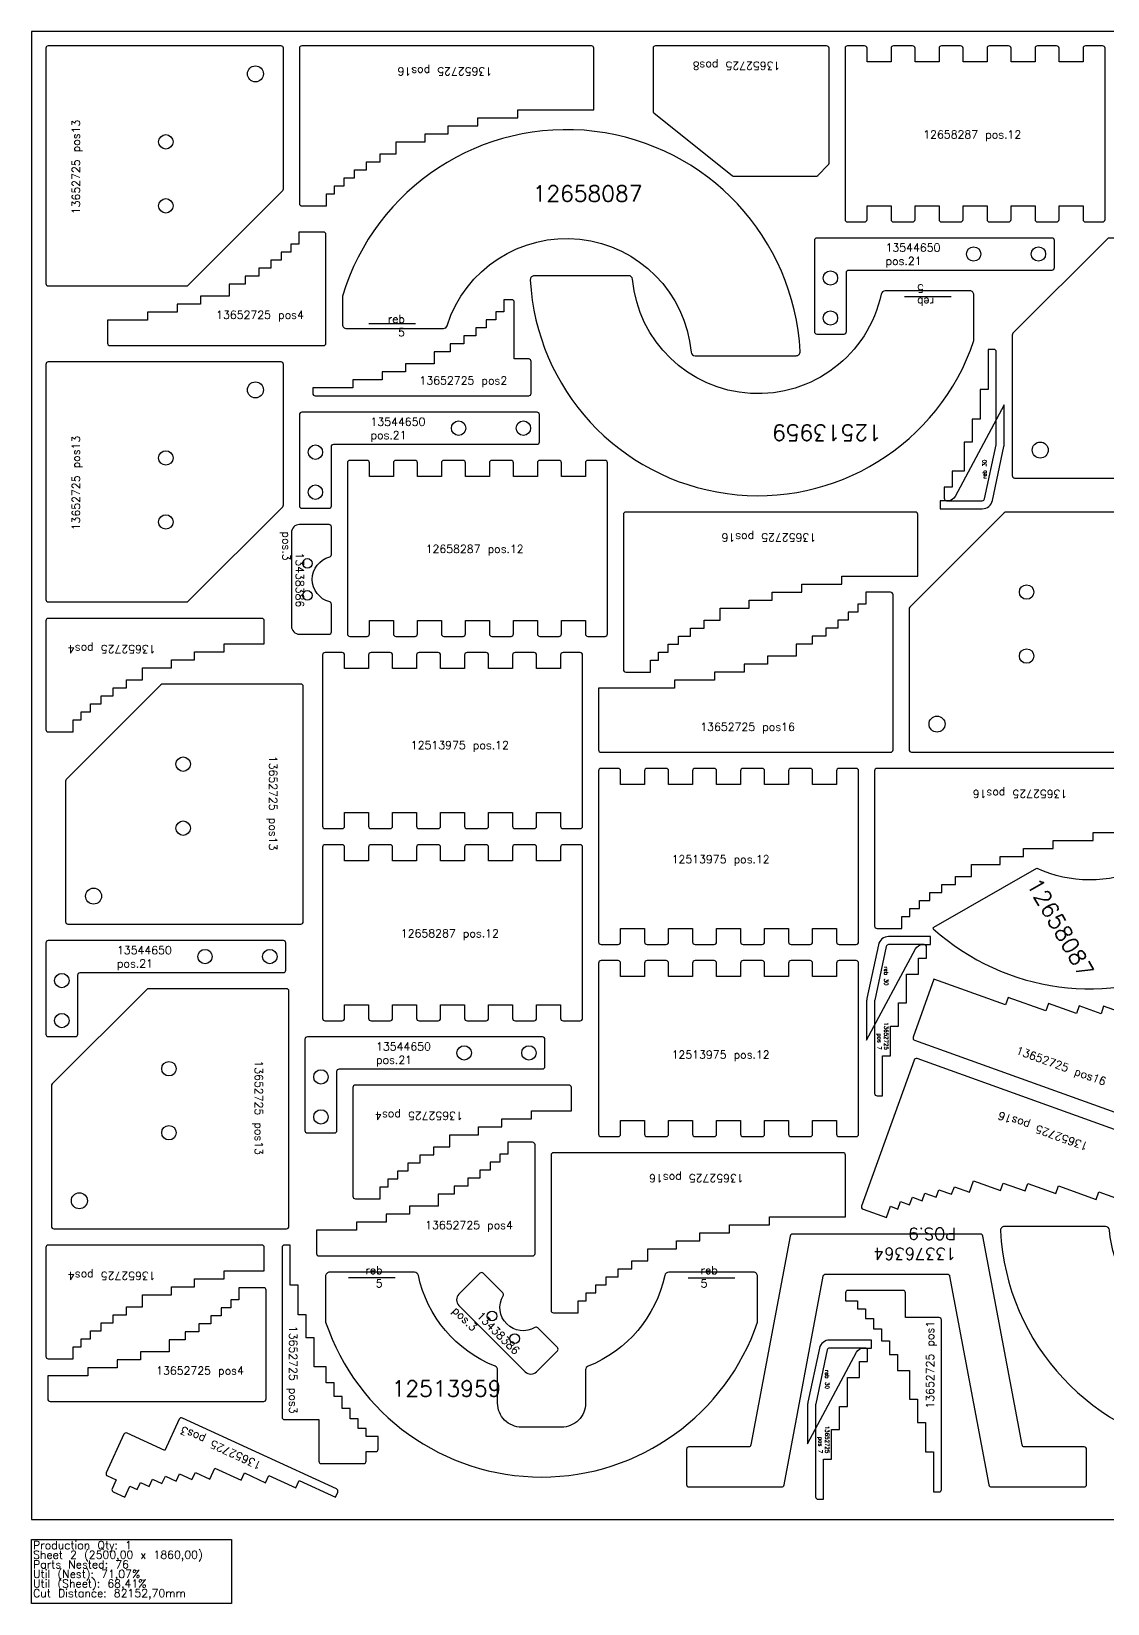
# Model space of a CAD drawing. Header units: millimetres. Extents: x 2625 to 5125, y -105 to 1860.
# Drawn here: x 2625 to 3970, y -105 to 1860 of the extents above; entities that cross this region are included whole.
import ezdxf

# ---------------------------------------------------------------- set-up
doc = ezdxf.new("R2010")
doc.units = ezdxf.units.MM
for name, color, linetype in [('12513959', 7, 'Continuous'), ('12658049', 7, 'Continuous'), ('12658087', 7, 'Continuous'), ('12658287', 7, 'Continuous'), ('13376364v01', 7, 'Continuous'), ('13438386', 7, 'Continuous'), ('13544650v0', 7, 'Continuous'), ('13652725', 7, 'Continuous'), ('Rebaixo', 7, 'Continuous'), ('sheet', 24, 'Continuous'), ('Stats', 7, 'Continuous'), ('Texto', 7, 'Continuous')]:
    doc.layers.add(name, color=color, linetype=linetype)
doc.styles.get("Standard").update_dxf_attribs({"font": 'txt.shx'})

msp = doc.modelspace()

# ---------------------------------------------------------------- linework, layer by layer
at = {"color": 4}
for points in [[(2937, 1842), (2646, 1842, 0.414214), (2643, 1839), (2643, 1545, 0.414214), (2646, 1542), (2818.8, 1542, 0.198912), (2820.9, 1542.9), (2939.1, 1661.1, 0.198912), (2940, 1663.2), (2940, 1839, 0.414214)], [(3405, 1842, 0.414214), (3402, 1839), (3402, 1760.4, 0.227838), (3403.1, 1758.1), (3501.2, 1679.7, 0.170304), (3503.1, 1679), (3605.8, 1679, 0.198912), (3607.9, 1679.9), (3621.1, 1693.1, 0.198912), (3622, 1695.2), (3622, 1839, 0.414214), (3619, 1842)], [(2770.2, 1499.3), (2720.2, 1499.3), (2720.2, 1470.3, 0.414214), (2723.2, 1467.3), (2990.2, 1467.3, 0.414214), (2993.2, 1470.3), (2993.2, 1606.3, 0.414214), (2990.2, 1609.3), (2959.2, 1609.3), (2959.2, 1594.3), (2949.2, 1594.3), (2949.2, 1584.3), (2937.2, 1584.3), (2937.2, 1574.3), (2924.2, 1574.3), (2924.2, 1564.3), (2909.2, 1564.3), (2909.2, 1554.3), (2892.2, 1554.3), (2892.2, 1544.3), (2872.2, 1544.3), (2872.2, 1529.3), (2836.2, 1529.3), (2836.2, 1519.3), (2807.2, 1519.3), (2807.2, 1509.3), (2770.2, 1509.3)], [(3854, 1301.8), (4145, 1301.8, 0.414214), (4148, 1304.8), (4148, 1598.8, 0.414214), (4145, 1601.8), (3972.2, 1601.8, 0.198912), (3970.1, 1600.9), (3851.8, 1482.7, 0.198912), (3851, 1480.5), (3851, 1304.8, 0.414214)], [(3249.6, 1447.6, 0.414214), (3246.6, 1450.6), (3228.6, 1450.6), (3228.6, 1521.6, 0.414214), (3225.6, 1524.6), (3215.6, 1524.6), (3215.6, 1509.6), (3205.6, 1509.6), (3205.6, 1499.6), (3193.6, 1499.6), (3193.6, 1489.6), (3180.6, 1489.6), (3180.6, 1479.6), (3165.6, 1479.6), (3165.6, 1469.6), (3148.6, 1469.6), (3148.6, 1459.6), (3128.6, 1459.6), (3128.6, 1444.6), (3092.6, 1444.6), (3092.6, 1434.6), (3063.6, 1434.6), (3063.6, 1424.6), (3026.6, 1424.6), (3026.6, 1414.6), (2976.6, 1414.6), (2976.6, 1407.6, 0.414214), (2979.6, 1404.6), (3246.6, 1404.6, 0.414214), (3249.6, 1407.6)], [(2937, 1446.9), (2646, 1446.9, 0.414214), (2643, 1443.9), (2643, 1149.9, 0.414214), (2646, 1146.9), (2818.8, 1146.9, 0.198912), (2820.9, 1147.7), (2939.1, 1266, 0.198912), (2940, 1268.1), (2940, 1443.9, 0.414214)], [(3725, 959.3), (4016, 959.3, 0.414214), (4019, 962.3), (4019, 1256.3, 0.414214), (4016, 1259.3), (3843.2, 1259.3, 0.198912), (3841.1, 1258.4), (3722.9, 1140.2, 0.198912), (3722, 1138.1), (3722, 962.3, 0.414214)], [(2866, 1094.4), (2916, 1094.4), (2916, 1123.4, 0.414214), (2913, 1126.4), (2646, 1126.4, 0.414214), (2643, 1123.4), (2643, 987.4, 0.414214), (2646, 984.4), (2677, 984.4), (2677, 999.4), (2687, 999.4), (2687, 1009.4), (2699, 1009.4), (2699, 1019.4), (2712, 1019.4), (2712, 1029.4), (2727, 1029.4), (2727, 1039.4), (2744, 1039.4), (2744, 1049.4), (2764, 1049.4), (2764, 1064.4), (2800, 1064.4), (2800, 1074.4), (2829, 1074.4), (2829, 1084.4), (2866, 1084.4)], [(3311, 1083.7), (3289.5, 1083.7, 0.414214), (3286.5, 1080.7), (3286.5, 1063.7), (3256.5, 1063.7), (3256.5, 1080.7, 0.414214), (3253.5, 1083.7), (3229.5, 1083.7, 0.414214), (3226.5, 1080.7), (3226.5, 1063.7), (3196.5, 1063.7), (3196.5, 1080.7, 0.414214), (3193.5, 1083.7), (3169.5, 1083.7, 0.414214), (3166.5, 1080.7), (3166.5, 1063.7), (3136.5, 1063.7), (3136.5, 1080.7, 0.414214), (3133.5, 1083.7), (3109.5, 1083.7, 0.414214), (3106.5, 1080.7), (3106.5, 1063.7), (3076.5, 1063.7), (3076.5, 1080.7, 0.414214), (3073.5, 1083.7), (3049.5, 1083.7, 0.414214), (3046.5, 1080.7), (3046.5, 1063.7), (3016.5, 1063.7), (3016.5, 1080.7, 0.414214), (3013.5, 1083.7), (2992, 1083.7, 0.414214), (2989, 1080.7), (2989, 866.7, 0.414214), (2992, 863.7), (3013.5, 863.7, 0.414214), (3016.5, 866.7), (3016.5, 883.7), (3046.5, 883.7), (3046.5, 866.7, 0.414214), (3049.5, 863.7), (3073.5, 863.7, 0.414214), (3076.5, 866.7), (3076.5, 883.7), (3106.5, 883.7), (3106.5, 866.7, 0.414214), (3109.5, 863.7), (3133.5, 863.7, 0.414214), (3136.5, 866.7), (3136.5, 883.7), (3166.5, 883.7), (3166.5, 866.7, 0.414214), (3169.5, 863.7), (3193.5, 863.7, 0.414214), (3196.5, 866.7), (3196.5, 883.7), (3226.5, 883.7), (3226.5, 866.7, 0.414214), (3229.5, 863.7), (3253.5, 863.7, 0.414214), (3256.5, 866.7), (3256.5, 883.7), (3286.5, 883.7), (3286.5, 866.7, 0.414214), (3289.5, 863.7), (3311, 863.7, 0.414214), (3314, 866.7), (3314, 1080.7, 0.414214)], [(2670.7, 744.2), (2961.7, 744.2, 0.414214), (2964.7, 747.2), (2964.7, 1041.2, 0.414214), (2961.7, 1044.2), (2789, 1044.2, 0.198912), (2786.9, 1043.3), (2668.6, 925.1, 0.198912), (2667.7, 922.9), (2667.7, 747.2, 0.414214)], [(3656, 938.8), (3634.5, 938.8, 0.414214), (3631.5, 935.8), (3631.5, 918.8), (3601.5, 918.8), (3601.5, 935.8, 0.414214), (3598.5, 938.8), (3574.5, 938.8, 0.414214), (3571.5, 935.8), (3571.5, 918.8), (3541.5, 918.8), (3541.5, 935.8, 0.414214), (3538.5, 938.8), (3514.5, 938.8, 0.414214), (3511.5, 935.8), (3511.5, 918.8), (3481.5, 918.8), (3481.5, 935.8, 0.414214), (3478.5, 938.8), (3454.5, 938.8, 0.414214), (3451.5, 935.8), (3451.5, 918.8), (3421.5, 918.8), (3421.5, 935.8, 0.414214), (3418.5, 938.8), (3394.5, 938.8, 0.414214), (3391.5, 935.8), (3391.5, 918.8), (3361.5, 918.8), (3361.5, 935.8, 0.414214), (3358.5, 938.8), (3337, 938.8, 0.414214), (3334, 935.8), (3334, 721.8, 0.414214), (3337, 718.8), (3358.5, 718.8, 0.414214), (3361.5, 721.8), (3361.5, 738.8), (3391.5, 738.8), (3391.5, 721.8, 0.414214), (3394.5, 718.8), (3418.5, 718.8, 0.414214), (3421.5, 721.8), (3421.5, 738.8), (3451.5, 738.8), (3451.5, 721.8, 0.414214), (3454.5, 718.8), (3478.5, 718.8, 0.414214), (3481.5, 721.8), (3481.5, 738.8), (3511.5, 738.8), (3511.5, 721.8, 0.414214), (3514.5, 718.8), (3538.5, 718.8, 0.414214), (3541.5, 721.8), (3541.5, 738.8), (3571.5, 738.8), (3571.5, 721.8, 0.414214), (3574.5, 718.8), (3598.5, 718.8, 0.414214), (3601.5, 721.8), (3601.5, 738.8), (3631.5, 738.8), (3631.5, 721.8, 0.414214), (3634.5, 718.8), (3656, 718.8, 0.414214), (3659, 721.8), (3659, 935.8, 0.414214)], [(3656, 698.6), (3634.5, 698.6, 0.414214), (3631.5, 695.6), (3631.5, 678.6), (3601.5, 678.6), (3601.5, 695.6, 0.414214), (3598.5, 698.6), (3574.5, 698.6, 0.414214), (3571.5, 695.6), (3571.5, 678.6), (3541.5, 678.6), (3541.5, 695.6, 0.414214), (3538.5, 698.6), (3514.5, 698.6, 0.414214), (3511.5, 695.6), (3511.5, 678.6), (3481.5, 678.6), (3481.5, 695.6, 0.414214), (3478.5, 698.6), (3454.5, 698.6, 0.414214), (3451.5, 695.6), (3451.5, 678.6), (3421.5, 678.6), (3421.5, 695.6, 0.414214), (3418.5, 698.6), (3394.5, 698.6, 0.414214), (3391.5, 695.6), (3391.5, 678.6), (3361.5, 678.6), (3361.5, 695.6, 0.414214), (3358.5, 698.6), (3337, 698.6, 0.414214), (3334, 695.6), (3334, 481.6, 0.414214), (3337, 478.6), (3358.5, 478.6, 0.414214), (3361.5, 481.6), (3361.5, 498.6), (3391.5, 498.6), (3391.5, 481.6, 0.414214), (3394.5, 478.6), (3418.5, 478.6, 0.414214), (3421.5, 481.6), (3421.5, 498.6), (3451.5, 498.6), (3451.5, 481.6, 0.414214), (3454.5, 478.6), (3478.5, 478.6, 0.414214), (3481.5, 481.6), (3481.5, 498.6), (3511.5, 498.6), (3511.5, 481.6, 0.414214), (3514.5, 478.6), (3538.5, 478.6, 0.414214), (3541.5, 481.6), (3541.5, 498.6), (3571.5, 498.6), (3571.5, 481.6, 0.414214), (3574.5, 478.6), (3598.5, 478.6, 0.414214), (3601.5, 481.6), (3601.5, 498.6), (3631.5, 498.6), (3631.5, 481.6, 0.414214), (3634.5, 478.6), (3656, 478.6, 0.414214), (3659, 481.6), (3659, 695.6, 0.414214)], [(2652.9, 363.5), (2943.9, 363.5, 0.414214), (2946.9, 366.5), (2946.9, 660.5, 0.414214), (2943.9, 663.5), (2771.2, 663.5, 0.198912), (2769.1, 662.6), (2650.8, 544.4, 0.198912), (2649.9, 542.2), (2649.9, 366.5, 0.414214)], [(3249.9, 511), (3299.9, 511), (3299.9, 540, 0.414214), (3296.9, 543), (3029.9, 543, 0.414214), (3026.9, 540), (3026.9, 404, 0.414214), (3029.9, 401), (3060.9, 401), (3060.9, 416), (3070.9, 416), (3070.9, 426), (3082.9, 426), (3082.9, 436), (3095.9, 436), (3095.9, 446), (3110.9, 446), (3110.9, 456), (3127.9, 456), (3127.9, 466), (3147.9, 466), (3147.9, 481), (3183.9, 481), (3183.9, 491), (3212.9, 491), (3212.9, 501), (3249.9, 501)], [(3031.5, 361.5), (2981.5, 361.5), (2981.5, 332.5, 0.414214), (2984.5, 329.5), (3251.5, 329.5, 0.414214), (3254.5, 332.5), (3254.5, 468.5, 0.414214), (3251.5, 471.5), (3220.5, 471.5), (3220.5, 456.5), (3210.5, 456.5), (3210.5, 446.5), (3198.5, 446.5), (3198.5, 436.5), (3185.5, 436.5), (3185.5, 426.5), (3170.5, 426.5), (3170.5, 416.5), (3153.5, 416.5), (3153.5, 406.5), (3133.5, 406.5), (3133.5, 391.5), (3097.5, 391.5), (3097.5, 381.5), (3068.5, 381.5), (3068.5, 371.5), (3031.5, 371.5)], [(2866, 311), (2916, 311), (2916, 340, 0.414214), (2913, 343), (2646, 343, 0.414214), (2643, 340), (2643, 204, 0.414214), (2646, 201), (2677, 201), (2677, 216), (2687, 216), (2687, 226), (2699, 226), (2699, 236), (2712, 236), (2712, 246), (2727, 246), (2727, 256), (2744, 256), (2744, 266), (2764, 266), (2764, 281), (2800, 281), (2800, 291), (2829, 291), (2829, 301), (2866, 301)], [(2695.3, 179.7), (2645.3, 179.7), (2645.3, 150.7, 0.414214), (2648.3, 147.7), (2915.3, 147.7, 0.414214), (2918.3, 150.7), (2918.3, 286.7, 0.414214), (2915.3, 289.7), (2884.3, 289.7), (2884.3, 274.7), (2874.3, 274.7), (2874.3, 264.7), (2862.3, 264.7), (2862.3, 254.7), (2849.3, 254.7), (2849.3, 244.7), (2834.3, 244.7), (2834.3, 234.7), (2817.3, 234.7), (2817.3, 224.7), (2797.3, 224.7), (2797.3, 209.7), (2761.3, 209.7), (2761.3, 199.7), (2732.3, 199.7), (2732.3, 189.7), (2695.3, 189.7)]]:
    msp.add_lwpolyline(points, format="xyb", close=True, dxfattribs=at)
at = {"color": 1}
for points in [[(3813.5, 1273.5, 0.353653), (3816.5, 1275.9), (3830.9, 1343.2, 0.052822), (3831, 1343.9), (3831, 1459.5, 0.414214), (3828, 1462.5), (3821, 1462.5), (3821, 1412.5), (3811, 1412.5), (3811, 1375.5), (3801, 1375.5), (3801, 1346.5), (3791, 1346.5), (3791, 1310.5), (3776, 1310.5), (3776, 1290.5), (3766, 1290.5), (3766, 1276.5, 0.414214), (3769, 1273.5)], [(3696.4, 718.7, 0.353653), (3693.5, 716.3), (3679.1, 649, 0.052822), (3679, 648.3), (3679, 532.7, 0.414214), (3682, 529.7), (3689, 529.7), (3689, 579.7), (3699, 579.7), (3699, 616.7), (3709, 616.7), (3709, 645.7), (3719, 645.7), (3719, 681.7), (3734, 681.7), (3734, 701.7), (3744, 701.7), (3744, 715.7, 0.414214), (3741, 718.7)], [(3622.7, 214.4, 0.353653), (3619.8, 212), (3605.4, 144.7, 0.052822), (3605.3, 144.1), (3605.3, 28.4, 0.414214), (3608.3, 25.4), (3615.3, 25.4), (3615.3, 75.4), (3625.3, 75.4), (3625.3, 112.4), (3635.3, 112.4), (3635.3, 141.4), (3645.3, 141.4), (3645.3, 177.4), (3660.3, 177.4), (3660.3, 197.4), (3670.3, 197.4), (3670.3, 211.4, 0.414214), (3667.3, 214.4)]]:
    msp.add_lwpolyline(points, format="xyb", close=True, dxfattribs=at)
at = {"color": 4}
for centre, radius in [((2905, 1807), 10), ((2793, 1722), 9), ((2793, 1642), 9), ((2905, 1411.9), 10), ((3886, 1336.8), 10), ((2793, 1326.9), 9), ((2793, 1246.9), 9), ((3869, 1159.3), 9), ((3869, 1079.3), 9), ((3757, 994.3), 10), ((2814.7, 944.2), 9), ((2814.7, 864.2), 9), ((2702.7, 779.2), 10), ((2796.9, 563.5), 9), ((2796.9, 483.5), 9), ((2684.9, 398.5), 10)]:
    msp.add_circle(centre, radius, dxfattribs=at)
at = {"layer": '12513959', "color": 4}
for points in [[(3253.6, 1554.7, 0.43), (3248.6, 1549.5, 0.826224), (3803.2, 1473.5), (3803.2, 1530.7, 0.414214), (3798.2, 1535.7), (3692.1, 1535.7, 0.353739), (3687.2, 1531.8, -0.858818), (3376.4, 1550.2, 0.387391), (3371.4, 1554.7)], [(3207.7, 187.1, 0.307315), (3204.6, 191.7, -0.250508), (3108.7, 305.1, 0.353739), (3103.8, 309.1), (2997.7, 309.1, 0.414214), (2992.7, 304.1), (2992.7, 246.9, 0.717624), (3532.7, 246.9), (3532.7, 304.1, 0.414214), (3527.7, 309.1), (3421.6, 309.1, 0.353739), (3416.7, 305.1, -0.250508), (3320.9, 191.7, 0.307315), (3317.7, 187.1), (3317.7, 145.5, -0.414214), (3287.7, 115.5), (3237.7, 115.5, -0.414214), (3207.7, 145.5)]]:
    msp.add_lwpolyline(points, format="xyb", close=True, dxfattribs=at)
at = {"layer": '12658049', "color": 4}
msp.add_lwpolyline([(4068.4, 140.1, -0.414214), (4038.4, 170.1), (4038.4, 248.1, -0.219706), (3972.5, 361.6, 0.387226), (3967.6, 366.2), (3841.2, 366.2, 0.429586), (3836.3, 360.9, 0.840577), (4408.4, 291.6), (4408.4, 301.2, 0.414214), (4403.4, 306.2), (4271.4, 306.2, 0.27887), (4267, 303.5, -0.119347), (4218.4, 248.1), (4218.4, 170.1, -0.414214), (4188.4, 140.1)], format="xyb", close=True, dxfattribs=at)
at = {"layer": '12658087', "color": 4}
for points in [[(3018.8, 1488.7), (3139.9, 1488.7, 0.32655), (3144.6, 1492.2, -0.817096), (3449.6, 1459.2, 0.387226), (3454.6, 1454.7), (3580.9, 1454.7, 0.429586), (3585.9, 1460, 0.840577), (3013.8, 1529.3), (3013.8, 1493.7, 0.414214)], [(3752.5, 740, 0.510573), (3752.3, 738.4, 0.309641), (4080.1, 695, 0.429586), (4082.1, 701.9), (4019.2, 811.5, 0.387226), (4012.8, 813.5, -0.218841), (3882.1, 813.9, 0.243337), (3881.2, 813.9)]]:
    msp.add_lwpolyline(points, format="xyb", close=True, dxfattribs=at)
at = {"layer": '12658287', "color": 4}
for points in [[(3964, 1842), (3942.5, 1842, 0.414214), (3939.5, 1839), (3939.5, 1822), (3909.5, 1822), (3909.5, 1839, 0.414214), (3906.5, 1842), (3882.5, 1842, 0.414214), (3879.5, 1839), (3879.5, 1822), (3849.5, 1822), (3849.5, 1839, 0.414214), (3846.5, 1842), (3822.5, 1842, 0.414214), (3819.5, 1839), (3819.5, 1822), (3789.5, 1822), (3789.5, 1839, 0.414214), (3786.5, 1842), (3762.5, 1842, 0.414214), (3759.5, 1839), (3759.5, 1822), (3729.5, 1822), (3729.5, 1839, 0.414214), (3726.5, 1842), (3702.5, 1842, 0.414214), (3699.5, 1839), (3699.5, 1822), (3669.5, 1822), (3669.5, 1839, 0.414214), (3666.5, 1842), (3645, 1842, 0.414214), (3642, 1839), (3642, 1625, 0.414214), (3645, 1622), (3666.5, 1622, 0.414214), (3669.5, 1625), (3669.5, 1642), (3699.5, 1642), (3699.5, 1625, 0.414214), (3702.5, 1622), (3726.5, 1622, 0.414214), (3729.5, 1625), (3729.5, 1642), (3759.5, 1642), (3759.5, 1625, 0.414214), (3762.5, 1622), (3786.5, 1622, 0.414214), (3789.5, 1625), (3789.5, 1642), (3819.5, 1642), (3819.5, 1625, 0.414214), (3822.5, 1622), (3846.5, 1622, 0.414214), (3849.5, 1625), (3849.5, 1642), (3879.5, 1642), (3879.5, 1625, 0.414214), (3882.5, 1622), (3906.5, 1622, 0.414214), (3909.5, 1625), (3909.5, 1642), (3939.5, 1642), (3939.5, 1625, 0.414214), (3942.5, 1622), (3964, 1622, 0.414214), (3967, 1625), (3967, 1839, 0.414214)], [(3342, 1323.9), (3320.5, 1323.9, 0.414214), (3317.5, 1320.9), (3317.5, 1303.9), (3287.5, 1303.9), (3287.5, 1320.9, 0.414214), (3284.5, 1323.9), (3260.5, 1323.9, 0.414214), (3257.5, 1320.9), (3257.5, 1303.9), (3227.5, 1303.9), (3227.5, 1320.9, 0.414214), (3224.5, 1323.9), (3200.5, 1323.9, 0.414214), (3197.5, 1320.9), (3197.5, 1303.9), (3167.5, 1303.9), (3167.5, 1320.9, 0.414214), (3164.5, 1323.9), (3140.5, 1323.9, 0.414214), (3137.5, 1320.9), (3137.5, 1303.9), (3107.5, 1303.9), (3107.5, 1320.9, 0.414214), (3104.5, 1323.9), (3080.5, 1323.9, 0.414214), (3077.5, 1320.9), (3077.5, 1303.9), (3047.5, 1303.9), (3047.5, 1320.9, 0.414214), (3044.5, 1323.9), (3023, 1323.9, 0.414214), (3020, 1320.9), (3020, 1106.9, 0.414214), (3023, 1103.9), (3044.5, 1103.9, 0.414214), (3047.5, 1106.9), (3047.5, 1123.9), (3077.5, 1123.9), (3077.5, 1106.9, 0.414214), (3080.5, 1103.9), (3104.5, 1103.9, 0.414214), (3107.5, 1106.9), (3107.5, 1123.9), (3137.5, 1123.9), (3137.5, 1106.9, 0.414214), (3140.5, 1103.9), (3164.5, 1103.9, 0.414214), (3167.5, 1106.9), (3167.5, 1123.9), (3197.5, 1123.9), (3197.5, 1106.9, 0.414214), (3200.5, 1103.9), (3224.5, 1103.9, 0.414214), (3227.5, 1106.9), (3227.5, 1123.9), (3257.5, 1123.9), (3257.5, 1106.9, 0.414214), (3260.5, 1103.9), (3284.5, 1103.9, 0.414214), (3287.5, 1106.9), (3287.5, 1123.9), (3317.5, 1123.9), (3317.5, 1106.9, 0.414214), (3320.5, 1103.9), (3342, 1103.9, 0.414214), (3345, 1106.9), (3345, 1320.9, 0.414214)], [(3311, 843.5), (3289.5, 843.5, 0.414214), (3286.5, 840.5), (3286.5, 823.5), (3256.5, 823.5), (3256.5, 840.5, 0.414214), (3253.5, 843.5), (3229.5, 843.5, 0.414214), (3226.5, 840.5), (3226.5, 823.5), (3196.5, 823.5), (3196.5, 840.5, 0.414214), (3193.5, 843.5), (3169.5, 843.5, 0.414214), (3166.5, 840.5), (3166.5, 823.5), (3136.5, 823.5), (3136.5, 840.5, 0.414214), (3133.5, 843.5), (3109.5, 843.5, 0.414214), (3106.5, 840.5), (3106.5, 823.5), (3076.5, 823.5), (3076.5, 840.5, 0.414214), (3073.5, 843.5), (3049.5, 843.5, 0.414214), (3046.5, 840.5), (3046.5, 823.5), (3016.5, 823.5), (3016.5, 840.5, 0.414214), (3013.5, 843.5), (2992, 843.5, 0.414214), (2989, 840.5), (2989, 626.5, 0.414214), (2992, 623.5), (3013.5, 623.5, 0.414214), (3016.5, 626.5), (3016.5, 643.5), (3046.5, 643.5), (3046.5, 626.5, 0.414214), (3049.5, 623.5), (3073.5, 623.5, 0.414214), (3076.5, 626.5), (3076.5, 643.5), (3106.5, 643.5), (3106.5, 626.5, 0.414214), (3109.5, 623.5), (3133.5, 623.5, 0.414214), (3136.5, 626.5), (3136.5, 643.5), (3166.5, 643.5), (3166.5, 626.5, 0.414214), (3169.5, 623.5), (3193.5, 623.5, 0.414214), (3196.5, 626.5), (3196.5, 643.5), (3226.5, 643.5), (3226.5, 626.5, 0.414214), (3229.5, 623.5), (3253.5, 623.5, 0.414214), (3256.5, 626.5), (3256.5, 643.5), (3286.5, 643.5), (3286.5, 626.5, 0.414214), (3289.5, 623.5), (3311, 623.5, 0.414214), (3314, 626.5), (3314, 840.5, 0.414214)]]:
    msp.add_lwpolyline(points, format="xyb", close=True, dxfattribs=at)
at = {"layer": '13376364v01', "color": 4}
msp.add_lwpolyline([(3863.4, 93.2), (3814.3, 354.3, 0.360783), (3811.4, 356.8), (3576.3, 356.8, 0.360783), (3573.4, 354.3), (3524.3, 93.2, -0.360783), (3521.4, 90.8), (3446.9, 90.8, 0.414214), (3443.9, 87.8), (3443.9, 43.8, 0.414214), (3446.9, 40.8), (3562.8, 40.8, 0.360783), (3565.8, 43.2), (3614.9, 304.3, -0.360783), (3617.8, 306.8), (3769.9, 306.8, -0.360783), (3772.8, 304.3), (3821.9, 43.2, 0.360783), (3824.9, 40.8), (3940.9, 40.8, 0.414214), (3943.9, 43.8), (3943.9, 87.8, 0.414214), (3940.9, 90.8), (3866.3, 90.8, -0.360783)], format="xyb", close=True, dxfattribs=at)
at = {"layer": '13438386', "color": 4}
for points in [[(3000, 1240.6, 0.414214), (2997, 1243.6), (2960, 1243.6, 0.414214), (2950, 1233.6), (2950, 1116.6, 0.414214), (2960, 1106.6), (2997, 1106.6, 0.414214), (3000, 1109.6), (3000, 1144.2, 0.341999), (2997.8, 1147.1, -0.774597), (2997.8, 1203.2, 0.341999), (3000, 1206.1)], [(3189.8, 307.8, 0.414214), (3185.6, 307.8), (3159.4, 281.6, 0.414214), (3159.4, 267.5), (3242.2, 184.7, 0.414214), (3256.3, 184.7), (3282.5, 210.9, 0.414214), (3282.5, 215.2), (3258.1, 239.6, 0.341999), (3254.4, 240, -0.774597), (3214.7, 279.7, 0.341999), (3214.2, 283.4)]]:
    msp.add_lwpolyline(points, format="xyb", close=True, dxfattribs=at)
for centre in [(2970, 1195.1), (2970, 1155.1), (3200.8, 254.4), (3229.1, 226.1)]:
    msp.add_circle(centre, 6, dxfattribs=at)
at = {"layer": '13544650v0', "color": 4}
for points in [[(3900.8, 1561.8, 0.414214), (3903.8, 1564.8), (3903.8, 1598.8, 0.414214), (3900.8, 1601.8), (3606.8, 1601.8, 0.414214), (3603.8, 1598.8), (3603.8, 1484.8, 0.414214), (3606.8, 1481.8), (3640.8, 1481.8, 0.414214), (3643.8, 1484.8), (3643.8, 1558.8, -0.414214), (3646.8, 1561.8)], [(3257, 1344.1, 0.414214), (3260, 1347.1), (3260, 1381.1, 0.414214), (3257, 1384.1), (2963, 1384.1, 0.414214), (2960, 1381.1), (2960, 1267.1, 0.414214), (2963, 1264.1), (2997, 1264.1, 0.414214), (3000, 1267.1), (3000, 1341.1, -0.414214), (3003, 1344.1)], [(2940, 683.7, 0.414214), (2943, 686.7), (2943, 720.7, 0.414214), (2940, 723.7), (2646, 723.7, 0.414214), (2643, 720.7), (2643, 606.7, 0.414214), (2646, 603.7), (2680, 603.7, 0.414214), (2683, 606.7), (2683, 680.7, -0.414214), (2686, 683.7)], [(3263.9, 563.3, 0.414214), (3266.9, 566.3), (3266.9, 600.3, 0.414214), (3263.9, 603.3), (2969.9, 603.3, 0.414214), (2966.9, 600.3), (2966.9, 486.3, 0.414214), (2969.9, 483.3), (3003.9, 483.3, 0.414214), (3006.9, 486.3), (3006.9, 560.3, -0.414214), (3009.9, 563.3)]]:
    msp.add_lwpolyline(points, format="xyb", close=True, dxfattribs=at)
for centre in [(3802.8, 1581.8), (3883.8, 1581.8), (3623.8, 1551.8), (3623.8, 1501.8), (3159, 1364.1), (3240, 1364.1), (2980, 1334.1), (2980, 1284.1), (2842, 703.7), (2923, 703.7), (2663, 673.7), (2663, 623.7), (3165.9, 583.3), (3246.9, 583.3), (2986.9, 553.3), (2986.9, 503.3)]:
    msp.add_circle(centre, 9, dxfattribs=at)
at = {"layer": '13652725', "color": 4}
for points in [[(3328, 1839, 0.414214), (3325, 1842), (2963, 1842, 0.414214), (2960, 1839), (2960, 1645, 0.414214), (2963, 1642), (2994, 1642), (2994, 1657), (3004, 1657), (3004, 1667), (3016, 1667), (3016, 1677), (3029, 1677), (3029, 1687), (3044, 1687), (3044, 1697), (3061, 1697), (3061, 1707), (3081, 1707), (3081, 1722), (3117, 1722), (3117, 1732), (3146, 1732), (3146, 1742), (3183, 1742), (3183, 1752), (3233, 1752), (3233, 1762), (3328, 1762)], [(3733, 1256.3, 0.414214), (3730, 1259.3), (3368, 1259.3, 0.414214), (3365, 1256.3), (3365, 1062.3, 0.414214), (3368, 1059.3), (3399, 1059.3), (3399, 1074.3), (3409, 1074.3), (3409, 1084.3), (3421, 1084.3), (3421, 1094.3), (3434, 1094.3), (3434, 1104.3), (3449, 1104.3), (3449, 1114.3), (3466, 1114.3), (3466, 1124.3), (3486, 1124.3), (3486, 1139.3), (3522, 1139.3), (3522, 1149.3), (3551, 1149.3), (3551, 1159.3), (3588, 1159.3), (3588, 1169.3), (3638, 1169.3), (3638, 1179.3), (3733, 1179.3)], [(3334, 962, 0.414214), (3337, 959), (3699, 959, 0.414214), (3702, 962), (3702, 1156, 0.414214), (3699, 1159), (3668, 1159), (3668, 1144), (3658, 1144), (3658, 1134), (3646, 1134), (3646, 1124), (3633, 1124), (3633, 1114), (3618, 1114), (3618, 1104), (3601, 1104), (3601, 1094), (3581, 1094), (3581, 1079), (3545, 1079), (3545, 1069), (3516, 1069), (3516, 1059), (3479, 1059), (3479, 1049), (3429, 1049), (3429, 1039), (3334, 1039)], [(3642.5, 455.4, 0.414214), (3639.5, 458.4), (3277.5, 458.4, 0.414214), (3274.5, 455.4), (3274.5, 261.4, 0.414214), (3277.5, 258.4), (3308.5, 258.4), (3308.5, 273.4), (3318.5, 273.4), (3318.5, 283.4), (3330.5, 283.4), (3330.5, 293.4), (3343.5, 293.4), (3343.5, 303.4), (3358.5, 303.4), (3358.5, 313.4), (3375.5, 313.4), (3375.5, 323.4), (3395.5, 323.4), (3395.5, 338.4), (3431.5, 338.4), (3431.5, 348.4), (3460.5, 348.4), (3460.5, 358.4), (3497.5, 358.4), (3497.5, 368.4), (3547.5, 368.4), (3547.5, 378.4), (3642.5, 378.4)], [(2938.4, 128, 0.414214), (2941.4, 125), (2984.4, 125), (2984.4, 73, 0.414214), (2987.4, 70), (3040.4, 70, 0.414214), (3043.4, 73), (3043.4, 85), (3055.4, 85, 0.414214), (3058.4, 88), (3058.4, 104), (3043.4, 104), (3043.4, 114), (3033.4, 114), (3033.4, 126), (3023.4, 126), (3023.4, 139), (3013.4, 139), (3013.4, 154), (3003.4, 154), (3003.4, 171), (2993.4, 171), (2993.4, 191), (2978.4, 191), (2978.4, 227), (2968.4, 227), (2968.4, 256), (2958.4, 256), (2958.4, 293), (2948.4, 293), (2948.4, 343), (2941.4, 343, 0.414214), (2938.4, 340)], [(3752.6, 84.5), (3752.6, 34.5), (3759.6, 34.5, 0.414214), (3762.6, 37.5), (3762.6, 249.5, 0.414214), (3759.6, 252.5), (3717.6, 252.5), (3717.6, 283.5, 0.414214), (3714.6, 286.5), (3645.6, 286.5, 0.414214), (3642.6, 283.5), (3642.6, 273.5), (3657.6, 273.5), (3657.6, 263.5), (3667.6, 263.5), (3667.6, 251.5), (3677.6, 251.5), (3677.6, 238.5), (3687.6, 238.5), (3687.6, 223.5), (3697.6, 223.5), (3697.6, 206.5), (3707.6, 206.5), (3707.6, 186.5), (3722.6, 186.5), (3722.6, 150.5), (3732.6, 150.5), (3732.6, 121.5), (3742.6, 121.5), (3742.6, 84.5)], [(2813.8, 126.9, 0.414214), (2809.8, 125.4), (2791.8, 86.4), (2744.6, 108.1, 0.414214), (2740.6, 106.6), (2718.5, 58.5, 0.414214), (2719.9, 54.5), (2730.8, 49.5), (2725.8, 38.6, 0.414214), (2727.3, 34.6), (2741.8, 27.9), (2748.1, 41.6), (2757.2, 37.4), (2761.4, 46.5), (2772.3, 41.4), (2776.4, 50.5), (2788.2, 45.1), (2792.4, 54.2), (2806.1, 47.9), (2810.2, 57), (2825.7, 49.9), (2829.9, 59), (2848, 50.6), (2854.3, 64.2), (2887, 49.2), (2891.2, 58.3), (2917.5, 46.1), (2921.7, 55.2), (2955.3, 39.8), (2959.5, 48.8), (3004.9, 27.9), (3007.8, 34.3, 0.414214), (3006.4, 38.3)]]:
    msp.add_lwpolyline(points, format="xyb", close=True, dxfattribs=at)
for points in [[(4044, 938.8), (3682, 938.8, 0.414214), (3679, 935.8), (3679, 741.8, 0.414214), (3682, 738.8), (3713, 738.8), (3713, 753.8), (3723, 753.8), (3723, 763.8), (3735, 763.8), (3735, 773.8), (3748, 773.8), (3748, 783.8), (3763, 783.8), (3763, 793.8), (3780, 793.8), (3780, 803.8), (3800, 803.8), (3800, 818.8), (3836, 818.8), (3836, 828.8), (3865, 828.8), (3865, 838.8), (3902, 838.8), (3902, 848.8), (3952, 848.8), (3952, 858.8), (4047, 858.8)], [(3999.2, 629.5), (3965.3, 641.7), (3962, 632.3), (3934.7, 642.1), (3931.3, 632.7), (3896.5, 645.2), (3893.1, 635.8), (3846, 652.7), (3842.6, 643.3), (3753.2, 675.4), (3727.2, 602.9, 0.414214), (3729, 599.1), (4069.7, 476.7, 0.414214)], [(4072.8, 453.7), (3732.1, 576.1, 0.414214), (3728.3, 574.3), (3662.7, 391.7, 0.414214), (3664.5, 387.9), (3693.7, 377.4), (3698.7, 391.5), (3708.2, 388.1), (3711.5, 397.5), (3722.8, 393.5), (3726.2, 402.9), (3738.4, 398.5), (3741.8, 407.9), (3755.9, 402.8), (3759.3, 412.2), (3775.3, 406.5), (3778.7, 415.9), (3797.5, 409.1), (3802.6, 423.3), (3836.5, 411.1), (3839.9, 420.5), (3867.2, 410.7), (3870.5, 420.1), (3905.4, 407.6), (3908.7, 417), (3955.8, 400.1), (3959.2, 409.5), (4048.6, 377.4)]]:
    msp.add_lwpolyline(points, format="xyb", dxfattribs=at)
at = {"layer": 'Rebaixo', "color": 4}
for p, q in [((3716.4, 1528.7), (3774.6, 1528.7)), ((3104.9, 1494.4), (3046.9, 1494.4)), ((3079.5, 302.1), (3021.4, 302.1)), ((3445.9, 302.1), (3504.1, 302.1))]:
    msp.add_line(p, q, dxfattribs=at)
at = {"layer": 'Rebaixo', "color": 1}
for points in [[(3761, 1273.5), (3761, 1263.5), (3771, 1263.5), (3813.5, 1263.5, 0.353653), (3826.3, 1273.8), (3840.7, 1341.1, 0.052822), (3841, 1343.9), (3841, 1393.2), (3779.8, 1278.8, -0.276707), (3771, 1273.5)], [(3749, 718.7), (3749, 728.7), (3739, 728.7), (3696.4, 728.7, 0.353653), (3683.7, 718.4), (3669.3, 651.1, 0.052822), (3669, 648.3), (3669, 599), (3730.2, 713.4, -0.276707), (3739, 718.7)], [(3675.3, 214.4), (3675.3, 224.4), (3665.3, 224.4), (3622.7, 224.4, 0.353653), (3610, 214.1), (3595.6, 146.8, 0.052822), (3595.3, 144.1), (3595.3, 94.7), (3656.5, 209.1, -0.276707), (3665.3, 214.4)]]:
    msp.add_lwpolyline(points, format="xyb", close=True, dxfattribs=at)
at = {"layer": 'sheet', "color": 7}
msp.add_lwpolyline([(2625, 0), (5125, 0), (5125, 1860), (2625, 1860)], close=True, dxfattribs=at)
at = {"layer": 'Stats', "color": 151}
msp.add_lwpolyline([(2625, -25), (2875, -25), (2875, -105), (2625, -105), (2625, -25)], close=True, dxfattribs=at)

# ---------------------------------------------------------------- texts
at = {"layer": 'Rebaixo', "color": 4, "insert": (3732, 1516.9), "char_height": 10, "width": 35.2, "attachment_point": 3, "rotation": 180}
msp.add_mtext('reb 5', dxfattribs=at)
at = {"layer": 'Rebaixo', "color": 4, "char_height": 10}
for insert, width, attachment_point in [((3091.9, 1505.6), 30.968, 3), ((3063.9, 290.2), 35.2, 9), ((3461.5, 290.2), 35.2, 7)]:
    msp.add_mtext('reb 5', dxfattribs=dict(at, insert=insert, width=width, attachment_point=attachment_point))
at = {"layer": 'Rebaixo', "color": 1, "char_height": 5, "attachment_point": 1}
for insert, rotation in [((3813.8, 1300.9), 90), ((3696.1, 691.3), 270), ((3622.4, 187), 270)]:
    msp.add_mtext_dynamic_manual_height_columns('reb 30', width=122.875, gutter_width=12.5, heights=[0], dxfattribs=dict(at, insert=insert, rotation=rotation))
at = {"layer": 'Stats', "color": 60}
for s, p in [('Sheet 2 (2500,00 x 1860,00)', (2627, -49)), ('Production Qty: 1', (2627, -37)), ('Parts Nested: 76', (2627, -61)), ('Util (Nest): 71,07%', (2627, -73)), ('Util (Sheet): 68,41%', (2627, -85)), ('Cut Distance: 82152,70mm', (2627, -97))]:
    msp.add_text(s, height=10, dxfattribs=at).set_placement(p)
at = {"layer": 'Texto', "color": 4}
for s, insert, char_height, width, attachment_point, rotation in [('13652725 pos16', (3200.9, 1805.1), 10, 122.875, 1, 180), ('13652725 pos8', (3561.2, 1812.1), 10, 122.875, 1, 180), ('13652725 pos13', (2675.7, 1631.5), 10, 122.875, 1, 90), ('12513959', (3688, 1368.4), 20, 125.415, 7, 180), ('13652725 pos13', (2675.7, 1236.4), 10, 122.875, 1, 90), ('{\\W2.943215; }13438386 pos.3', (2965.4, 1235), 10, 120.903, 1, 270), ('13652725 pos16', (3605.9, 1222.4), 10, 122.875, 1, 180), ('13652725 pos4', (2780.3, 1082.9), 10, 122.875, 1, 180), ('13652725 pos13', (2932.1, 954.6), 10, 122.875, 1, 270), ('13652725 pos16', (3919.9, 901.9), 10, 122.875, 1, 180), ('12658087', (3885.7, 804.4), 20, 272.481, 1, 299.8573), ('13652725 pos16', (3858.3, 591.8), 10, 122.875, 1, 340.2375), ('13652725 pos13', (2914.3, 573.9), 10, 122.875, 1, 270), ('13652725 pos4', (3164.3, 499.6), 10, 122.875, 1, 180), ('13652725 pos16', (3943.5, 460.9), 10, 122.875, 1, 160.2375), ('13652725 pos16', (3515.4, 421.5), 10, 122.875, 1, 180), ('13376364 POS.9', (3781, 324.7), 15, 165.283, 1, 180), ('13652725 pos4', (2780.3, 299.5), 10, 122.875, 1, 180), ('{\\W2.943215; }13438386 pos.3', (3169.3, 279.3), 10, 120.903, 1, 315), ('13652725 pos3', (2957.3, 242.1), 10, 122.875, 1, 270), ('13652725 pos1', (3743.3, 138.7), 10, 122.875, 1, 90), ('13652725 pos3', (2909.5, 62), 10, 122.875, 1, 155.2857)]:
    msp.add_mtext(s, dxfattribs=dict(at, insert=insert, char_height=char_height, width=width, attachment_point=attachment_point, rotation=rotation))
for s, insert, char_height, width, attachment_point in [('12658287 pos.12', (3739.8, 1736.2), 10, 350.856, 1), ('12658087', (3251.6, 1667.3), 20, 272.481, 1), ('13544650\\Ppos.21', (3692.7, 1594.8), 10, 103.504, 1), ('13652725 pos4', (2855.9, 1510.8), 10, 122.875, 1), ('13652725 pos2', (3110.1, 1428.7), 10, 122.875, 1), ('13544650\\Ppos.21', (3048.9, 1377.1), 10, 103.504, 1), ('12658287 pos.12', (3117.8, 1218.2), 10, 350.856, 1), ('13652725 pos16', (3461.1, 995.8), 10, 122.875, 1), ('12513975 pos.12', (3099.3, 972.9), 10, 172.613, 1), ('12513975 pos.12', (3425.3, 830.3), 10, 172.613, 1), ('12658287 pos.12', (3086.8, 737.7), 10, 350.856, 1), ('13544650\\Ppos.21', (2731.9, 716.7), 10, 103.504, 1), ('13544650\\Ppos.21', (3055.8, 596.3), 10, 103.504, 1), ('12513975 pos.12', (3425.3, 586.1), 10, 172.613, 1), ('13652725 pos4', (3117.2, 373), 10, 122.875, 1), ('13652725 pos4', (2780.9, 191.1), 10, 122.875, 1), ('12513959', (3075.3, 153.7), 20, 125.415, 7)]:
    msp.add_mtext(s, dxfattribs=dict(at, insert=insert, char_height=char_height, width=width, attachment_point=attachment_point))
at = {"layer": 'Texto', "color": 1, "char_height": 5, "attachment_point": 3, "rotation": 270}
for insert in [(3696.1, 587.2), (3622.4, 82.9)]:
    msp.add_mtext_dynamic_manual_height_columns('13652725\\P pos 7 ', width=122.875, gutter_width=12.5, heights=[0], dxfattribs=dict(at, insert=insert))

doc.saveas('drawing.dxf')
